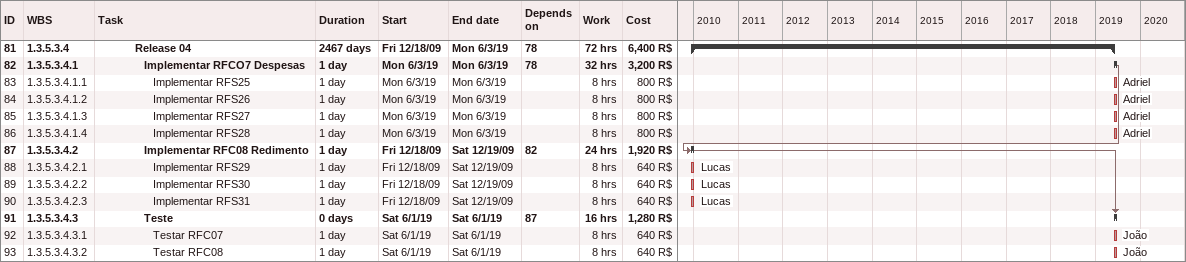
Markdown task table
| ID | WBS | Task | Duration | Start | Finish | Predecessors | Resources | Work (h) | Cost (R$) |
|---|---|---|---|---|---|---|---|---|---|
| 81 | 1.3.5.3.4 | **Release 04** | 2467d | 2009-12-18 | 2019-06-03 | 78 |  | 72 | 6400 |
| 82 | 1.3.5.3.4.1 | **Implementar RFCO7 Despesas** | 1d | 2019-06-03 | 2019-06-03 | 78 |  | 32 | 3200 |
| 83 | 1.3.5.3.4.1.1 | Implementar RFS25 | 1d | 2019-06-03 | 2019-06-03 |  | Adriel | 8 | 800 |
| 84 | 1.3.5.3.4.1.2 | Implementar RFS26 | 1d | 2019-06-03 | 2019-06-03 |  | Adriel | 8 | 800 |
| 85 | 1.3.5.3.4.1.3 | Implementar RFS27 | 1d | 2019-06-03 | 2019-06-03 |  | Adriel | 8 | 800 |
| 86 | 1.3.5.3.4.1.4 | Implementar RFS28 | 1d | 2019-06-03 | 2019-06-03 |  | Adriel | 8 | 800 |
| 87 | 1.3.5.3.4.2 | **Implementar RFC08 Redimento** | 1d | 2009-12-18 | 2009-12-19 | 82 |  | 24 | 1920 |
| 88 | 1.3.5.3.4.2.1 | Implementar RFS29 | 1d | 2009-12-18 | 2009-12-19 |  | Lucas | 8 | 640 |
| 89 | 1.3.5.3.4.2.2 | Implementar RFS30 | 1d | 2009-12-18 | 2009-12-19 |  | Lucas | 8 | 640 |
| 90 | 1.3.5.3.4.2.3 | Implementar RFS31 | 1d | 2009-12-18 | 2009-12-19 |  | Lucas | 8 | 640 |
| 91 | 1.3.5.3.4.3 | **Teste** | 0d | 2019-06-01 | 2019-06-01 | 87 |  | 16 | 1280 |
| 92 | 1.3.5.3.4.3.1 | Testar RFC07 | 1d | 2019-06-01 | 2019-06-01 |  | João | 8 | 640 |
| 93 | 1.3.5.3.4.3.2 | Testar RFC08 | 1d | 2019-06-01 | 2019-06-01 |  | João | 8 | 640 |
